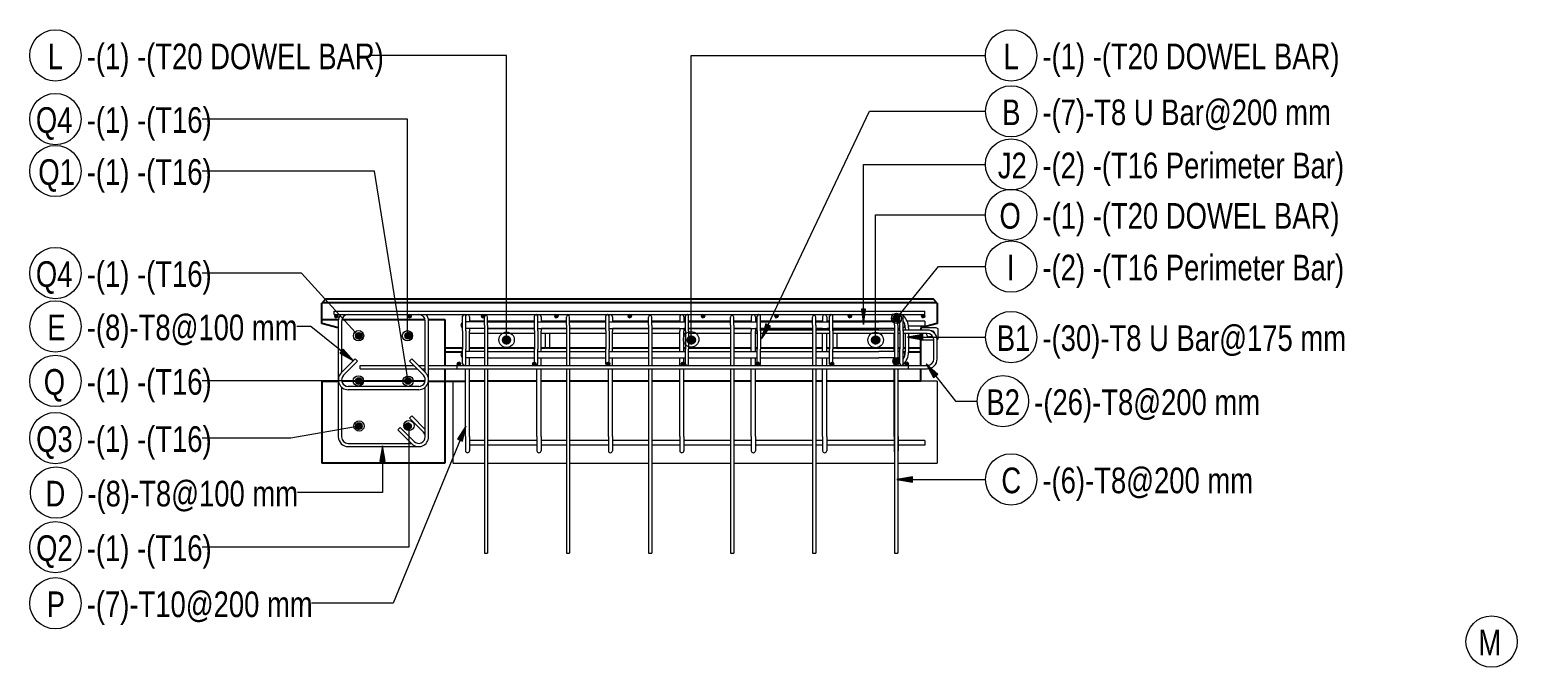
# Model space of a CAD drawing. Header units: millimetres. Extents: x 10527 to 22958, y -1469 to 13770.
# Drawn here: x 14277 to 17903, y 12216 to 13770 of the extents above; entities that cross this region are included whole.
import ezdxf

# ---------------------------------------------------------------- set-up
doc = ezdxf.new("R2010")
doc.units = ezdxf.units.MM
doc.linetypes.add('Dash', pattern=[6.36, 3.18, -3.18])
for name, color, linetype, lineweight in [('A-GENM', 13, 'Continuous', 18), ('A-WALL', 113, 'Continuous', 25), ('A-WALL-HDLN', 110, 'Dash', 25), ('S-BEAM', 12, 'Continuous', 18), ('S-RBAR', 171, 'Continuous', 18), ('S-RBAR-IDEN', 171, 'Continuous', 9)]:
    doc.layers.add(name, color=color, linetype=linetype, lineweight=lineweight)
doc.styles.add('Nirmala UI Semilight_1', font='NirmalaS.ttf', dxfattribs={"width": 0.8, "height": 62.5})

# ---------------------------------------------------------------- blocks, each defined once
blk = doc.blocks.new('RR spread anchor face based - RR-SA-4_0-180-1726831-Elevation Top 1')
at = {"layer": 'A-GENM'}
for p, q in [((15870.6, 12995.8), (15870.6, 13029.5)), ((15860.4, 12995.8), (15870.6, 12995.8)), ((15870.6, 12993.8), (15860.4, 12993.8)), ((15870.6, 12995.8), (15870.6, 12993.8))]:
    blk.add_line(p, q, dxfattribs=at)
blk = doc.blocks.new('RR spread anchor face based - RR-SA-2_5-250-1726823-Elevation Top 1')
at = {"layer": 'A-GENM'}
for p, q in [((16112.1, 13043.8), (16074.8, 13043.8)), ((16101.6, 13021.8), (16095.6, 13021.8)), ((16099.6, 13035.8), (16101.6, 13035.8)), ((16117.1, 13041.3), (16112.1, 13043.8)), ((16117.1, 13016.3), (16117.1, 13041.3)), ((16074.6, 13013.8), (16106.6, 13013.8)), ((16114.4, 13014.9), (16117.1, 13016.3))]:
    blk.add_line(p, q, dxfattribs=at)
for centre, start, end in [((16095.6, 13028.8), 171.7206, 270), ((16101.6, 13028.8), 5.3968, 90), ((16101.6, 13028.8), 270, 290.349)]:
    blk.add_arc(centre, 7, start, end, dxfattribs=at)
blk = doc.blocks.new('RR spread anchor face based - RR-SA-4_0-180-V1-Elevation Top 1')
at = {"layer": 'A-GENM'}
for p, q in [((15158.6, 13029.5), (15158.6, 12995.8)), ((15170.6, 12995.8), (15170.6, 13029.5)), ((15158.6, 12995.8), (15170.6, 12995.8)), ((15158.6, 12993.8), (15158.6, 12995.8)), ((15170.6, 12993.8), (15158.6, 12993.8)), ((15170.6, 12995.8), (15170.6, 12993.8))]:
    blk.add_line(p, q, dxfattribs=at)
blk = doc.blocks.new('M_Rebar Tag_rfa MARK - DOT 1 MM-794228-Elevation Top 1')
at = {"layer": 'S-RBAR-IDEN'}
blk.add_circle((13964.8, 13176.9), 62.5, dxfattribs=at)
blk = doc.blocks.new('M_Rebar Tag_rfa Dimension - ARROW-793927-Elevation Top 1')
at = {"layer": 'S-RBAR-IDEN'}
blk.add_circle((13965, 13046.8), 62.5, dxfattribs=at)
blk = doc.blocks.new('M_Rebar Tag_rfa MARK - ARROW-794226-Elevation Top 1')
at = {"layer": 'S-RBAR-IDEN'}
blk.add_circle((16294.8, 13441.5), 62.5, dxfattribs=at)
blk = doc.blocks.new('M_Rebar Tag_rfa MARK - DOT 1_5-794230-Elevation Top 1')
at = {"layer": 'S-RBAR-IDEN'}
blk.add_circle((16294.8, 13318.8), 62.5, dxfattribs=at)
blk = doc.blocks.new('M_Rebar Tag_rfa MARK - ARROW-794226-Elevation Top 2')
at = {"layer": 'S-RBAR-IDEN'}
blk.add_circle((15157, 12278.7), 62.5, dxfattribs=at)

msp = doc.modelspace()

# ---------------------------------------------------------------- hatches: boundary and pattern name
at = {"layer": 'S-RBAR'}
h = msp.add_hatch(color=256, dxfattribs=at)
edge = h.paths.add_edge_path()
edge.add_arc((15024.2, 13071.8), 4, 0, 360)
for points in [[(15022.9, 13068), (15027.4, 13069.5), (15027.4, 13074.2), (15022.9, 13075.6), (15020.2, 13071.8)], [(15201.8, 13068), (15206.3, 13069.5), (15206.3, 13074.2), (15201.8, 13075.6), (15199, 13071.8)], [(15380.7, 13068), (15385.1, 13069.5), (15385.1, 13074.2), (15380.7, 13075.6), (15377.9, 13071.8)], [(15559.5, 13068), (15564, 13069.5), (15564, 13074.2), (15559.5, 13075.6), (15556.8, 13071.8)], [(15738.4, 13068), (15742.9, 13069.5), (15742.9, 13074.2), (15738.4, 13075.6), (15735.6, 13071.8)], [(15917.3, 13068), (15921.7, 13069.5), (15921.7, 13074.2), (15917.3, 13075.6), (15914.5, 13071.8)], [(16096.1, 13068), (16100.6, 13069.5), (16100.6, 13074.2), (16096.1, 13075.6), (16093.4, 13071.8)], [(16275, 13068), (16279.5, 13069.5), (16279.5, 13074.2), (16275, 13075.6), (16272.3, 13071.8)], [(16388.9, 13057.8), (16395.1, 13060.8), (16396.7, 13067.6), (16392.3, 13073), (16385.4, 13073), (16381.1, 13067.6), (16382.6, 13060.8)], [(16453.9, 13068), (16458.4, 13069.5), (16458.4, 13074.2), (16453.9, 13075.6), (16451.1, 13071.8)], [(15080.1, 13015.9), (15086, 13019.5), (15086.8, 13026.4), (15081.9, 13031.4), (15075, 13030.6), (15071.3, 13024.7), (15073.6, 13018.1), (15077.3, 13016.8)], [(15201.8, 13016.2), (15206.7, 13021.1), (15205.9, 13028), (15200.1, 13031.7), (15193.5, 13029.4), (15191.2, 13022.9), (15194.9, 13017)], [(15439.1, 13003.8), (15446.2, 13006.7), (15449.1, 13013.8), (15446.2, 13020.9), (15439.1, 13023.8), (15432.1, 13020.9), (15429.1, 13013.8), (15432.1, 13006.7)], [(15889.6, 13003.8), (15896.6, 13006.7), (15899.6, 13013.8), (15896.6, 13020.9), (15889.6, 13023.8), (15882.5, 13020.9), (15879.6, 13013.8), (15882.5, 13006.7)], [(16339.1, 13003.8), (16346.2, 13006.7), (16349.1, 13013.8), (16346.2, 13020.9), (16339.1, 13023.8), (16332, 13020.9), (16329.1, 13013.8), (16332, 13006.7)], [(15324.4, 12952), (15327.1, 12955.8), (15324.4, 12959.6), (15319.9, 12958.2), (15319.9, 12953.5)], [(15507.9, 12952), (15510.7, 12955.8), (15507.9, 12959.6), (15503.5, 12958.2), (15503.5, 12953.5)], [(15688.4, 12952), (15691.1, 12955.8), (15688.4, 12959.6), (15683.9, 12958.2), (15683.9, 12953.5)], [(15870.4, 12952), (15873.1, 12955.8), (15870.4, 12959.6), (15865.9, 12958.2), (15865.9, 12953.5)], [(16052.4, 12952), (16055.1, 12955.8), (16052.4, 12959.6), (16047.9, 12958.2), (16047.9, 12953.5)], [(16234.4, 12952), (16237.1, 12955.8), (16234.4, 12959.6), (16229.9, 12958.2), (16229.9, 12953.5)], [(16388.9, 12954.1), (16395.1, 12957.1), (16396.7, 12963.8), (16392.3, 12969.3), (16385.4, 12969.3), (16381.1, 12963.8), (16382.6, 12957.1)], [(16416.4, 12952), (16419.1, 12955.8), (16416.4, 12959.6), (16411.9, 12958.2), (16411.9, 12953.5), (16415.7, 12952.2)], [(15079.2, 12905.8), (15085.5, 12908.8), (15087, 12915.6), (15082.7, 12921), (15075.8, 12921), (15071.4, 12915.6), (15073, 12908.8), (15077.3, 12906.7)], [(15202.5, 12906.6), (15206.8, 12912), (15205.3, 12918.8), (15199, 12921.8), (15192.8, 12918.8), (15191.2, 12912), (15195.6, 12906.6)], [(15078.5, 12795.8), (15085, 12798.5), (15086.9, 12805.1), (15082.9, 12810.8), (15076, 12811.2), (15071.3, 12806), (15072.5, 12799.2), (15077.3, 12796.5)], [(15195.6, 12796.6), (15202.5, 12796.6), (15206.8, 12802.1), (15205.2, 12808.8), (15199, 12811.8), (15192.7, 12808.7), (15191.2, 12802)]]:
    msp.add_hatch(color=256, dxfattribs=at).paths.add_polyline_path(points)
h = msp.add_hatch(color=256, dxfattribs=at)
edge = h.paths.add_edge_path()
edge.add_arc((15203, 13071.8), 4, 0, 360)
h = msp.add_hatch(color=256, dxfattribs=at)
edge = h.paths.add_edge_path()
edge.add_arc((15381.9, 13071.8), 4, 0, 360)
h = msp.add_hatch(color=256, dxfattribs=at)
edge = h.paths.add_edge_path()
edge.add_arc((15560.8, 13071.8), 4, 0, 360)
h = msp.add_hatch(color=256, dxfattribs=at)
edge = h.paths.add_edge_path()
edge.add_arc((15739.6, 13071.8), 4, 0, 360)
h = msp.add_hatch(color=256, dxfattribs=at)
edge = h.paths.add_edge_path()
edge.add_arc((15918.5, 13071.8), 4, 0, 360)
h = msp.add_hatch(color=256, dxfattribs=at)
edge = h.paths.add_edge_path()
edge.add_arc((16097.4, 13071.8), 4, 0, 360)
h = msp.add_hatch(color=256, dxfattribs=at)
edge = h.paths.add_edge_path()
edge.add_arc((16276.3, 13071.8), 4, 0, 360)
h = msp.add_hatch(color=256, dxfattribs=at)
edge = h.paths.add_edge_path()
edge.add_arc((16388.9, 13065.8), 8, 0, 360)
h = msp.add_hatch(color=256, dxfattribs=at)
edge = h.paths.add_edge_path()
edge.add_arc((16455.1, 13071.8), 4, 0, 360)
h = msp.add_hatch(color=256, dxfattribs=at)
edge = h.paths.add_edge_path()
edge.add_arc((15079.2, 13023.8), 8, 0, 360)
h = msp.add_hatch(color=256, dxfattribs=at)
edge = h.paths.add_edge_path()
edge.add_arc((15199.2, 13023.7), 8, 0, 360)
h = msp.add_hatch(color=256, dxfattribs=at)
edge = h.paths.add_edge_path()
edge.add_arc((15439.1, 13013.8), 10, 0, 360)
h = msp.add_hatch(color=256, dxfattribs=at)
edge = h.paths.add_edge_path()
edge.add_arc((15889.6, 13013.8), 10, 0, 360)
h = msp.add_hatch(color=256, dxfattribs=at)
edge = h.paths.add_edge_path()
edge.add_arc((16339.1, 13013.8), 10, 0, 360)
h = msp.add_hatch(color=256, dxfattribs=at)
edge = h.paths.add_edge_path()
edge.add_arc((15323.1, 12955.8), 4, 0, 360)
h = msp.add_hatch(color=256, dxfattribs=at)
edge = h.paths.add_edge_path()
edge.add_arc((15506.7, 12955.8), 4, 0, 360)
h = msp.add_hatch(color=256, dxfattribs=at)
edge = h.paths.add_edge_path()
edge.add_arc((15687.1, 12955.8), 4, 0, 360)
h = msp.add_hatch(color=256, dxfattribs=at)
edge = h.paths.add_edge_path()
edge.add_arc((15869.1, 12955.8), 4, 0, 360)
h = msp.add_hatch(color=256, dxfattribs=at)
edge = h.paths.add_edge_path()
edge.add_arc((16051.1, 12955.8), 4, 0, 360)
h = msp.add_hatch(color=256, dxfattribs=at)
edge = h.paths.add_edge_path()
edge.add_arc((16233.1, 12955.8), 4, 0, 360)
h = msp.add_hatch(color=256, dxfattribs=at)
edge = h.paths.add_edge_path()
edge.add_arc((16388.9, 12962.1), 8, 0, 360)
h = msp.add_hatch(color=256, dxfattribs=at)
edge = h.paths.add_edge_path()
edge.add_arc((16415.1, 12955.8), 4, 0, 360)
h = msp.add_hatch(color=256, dxfattribs=at)
edge = h.paths.add_edge_path()
edge.add_arc((15079.2, 12913.8), 8, 0, 360)
h = msp.add_hatch(color=256, dxfattribs=at)
edge = h.paths.add_edge_path()
edge.add_arc((15199, 12913.8), 8, 0, 360)
h = msp.add_hatch(color=256, dxfattribs=at)
edge = h.paths.add_edge_path()
edge.add_arc((15079, 12803.8), 8, 0, 360)
h = msp.add_hatch(color=256, dxfattribs=at)
edge = h.paths.add_edge_path()
edge.add_arc((15199, 12803.8), 8, 0, 360)
at = {"layer": 'S-RBAR-IDEN'}
for points in [[(16309.7, 13051.2), (16314.7, 13088.7), (16304.8, 13088.7)], [(16061.1, 13016.2), (16083.1, 13047.2), (16071.2, 13052.9)], [(16416.9, 13020.8), (16454.4, 13014.2), (16454.4, 13027.5)], [(15066, 12963), (15041, 12991.7), (15032.7, 12981.4)], [(16462.2, 12955.5), (16480.3, 12922), (16490.7, 12930.3)], [(15339.9, 12804.1), (15319.6, 12771.9), (15331.8, 12766.9)], [(15137.1, 12756.1), (15130.5, 12718.6), (15143.7, 12718.6)], [(16391.1, 12674), (16428.6, 12667.3), (16428.6, 12680.6)]]:
    msp.add_hatch(color=256, dxfattribs=at).paths.add_polyline_path(points)

# ---------------------------------------------------------------- linework, layer by layer
at = {"layer": 'A-WALL'}
for p, q in [((14999, 13113.8), (14989.1, 13103.9)), ((14989.1, 13053.8), (14989.1, 13103.9)), ((16488.7, 13104.3), (14989.5, 13104.3)), ((14999, 13113.8), (16479.2, 13113.8)), ((16489.2, 13103.8), (16479.2, 13113.8)), ((16489.2, 13103.8), (16489.2, 13053.8)), ((14989.1, 13063.8), (15029.6, 13063.8)), ((15037.6, 13063.8), (15240.6, 13063.8)), ((15248.6, 13063.8), (15289.1, 13063.8)), ((15289.1, 13063.8), (15289.1, 12951.8)), ((15029.1, 13043.8), (14989.1, 13053.8)), ((16489.2, 13053.8), (16449.2, 13043.8)), ((16449.2, 13043.8), (16449.2, 13037.8)), ((16449.2, 12951.7), (16449.2, 13029.8)), ((15332.1, 12993.9), (15289.1, 12993.9)), ((15330.9, 12983.9), (15289.1, 12983.9)), ((15385.1, 12993.9), (15349.1, 12993.9)), ((15507.3, 12993.9), (15393.1, 12993.9)), ((15533.2, 12993.9), (15523.3, 12993.9)), ((15585.1, 12993.9), (15545.2, 12993.9)), ((15681.3, 12993.9), (15593.1, 12993.9)), ((15785.1, 12993.9), (15697.4, 12993.9)), ((15861.6, 12993.9), (15793.1, 12993.9)), ((15875.2, 12993.9), (15871.6, 12993.9)), ((15985.1, 12993.9), (15883.2, 12993.9)), ((16035.8, 12993.9), (15993.1, 12993.9)), ((16050.5, 12993.9), (16045.8, 12993.9)), ((16185.1, 12993.9), (16058.5, 12993.9)), ((16209.9, 12993.9), (16193.1, 12993.9)), ((16226.9, 12993.9), (16219.9, 12993.9)), ((16384.1, 12993.9), (16245.2, 12993.9)), ((16398.4, 12993.9), (16394.1, 12993.9)), ((16411.1, 12993.9), (16406.4, 12993.9)), ((16411.1, 12983.9), (16407.6, 12983.9)), ((16449.2, 12993.9), (16419.1, 12993.9)), ((16449.2, 12983.9), (16419.1, 12983.9)), ((14989.1, 12913.8), (15029.1, 12913.8)), ((14989.1, 12913.8), (14989.1, 12713.8)), ((15240.7, 12913.8), (15037.5, 12913.8)), ((15249.1, 12913.8), (15339.1, 12913.8)), ((15289.1, 12943.8), (15289.1, 12913.8)), ((15289.1, 12913.8), (15289.1, 12713.8)), ((15385.1, 12913.8), (15349.1, 12913.8)), ((15513.3, 12913.8), (15393.1, 12913.8)), ((15585.1, 12913.8), (15523.3, 12913.8)), ((15687.4, 12913.8), (15593.1, 12913.8)), ((15785.1, 12913.8), (15697.4, 12913.8)), ((15861.6, 12913.8), (15793.1, 12913.8)), ((15985.1, 12913.8), (15871.6, 12913.8)), ((16035.8, 12913.8), (15993.1, 12913.8)), ((16185.1, 12913.8), (16045.8, 12913.8)), ((16209.9, 12913.8), (16193.1, 12913.8)), ((16384.1, 12913.8), (16219.9, 12913.8)), ((16449.2, 12913.8), (16394.1, 12913.8)), ((16449.2, 12913.8), (16449.2, 12943.7)), ((15289.1, 12713.8), (14989.1, 12713.8))]:
    msp.add_line(p, q, dxfattribs=at)
at = {"layer": 'A-WALL-HDLN'}
for p, q in [((15545.1, 12993.9), (15533.2, 12993.9)), ((16245.1, 12993.9), (16234.9, 12993.9))]:
    msp.add_line(p, q, dxfattribs=at)
at = {"layer": 'S-BEAM'}
for p, q in [((15309.1, 12713.8), (15309.1, 12913.8)), ((16489.2, 12913.8), (16449.2, 12913.8)), ((16489.2, 12913.8), (16489.2, 12713.8)), ((15309.1, 12713.8), (15385.1, 12713.8)), ((15393.1, 12713.8), (15585.1, 12713.8)), ((15593.1, 12713.8), (15785.1, 12713.8)), ((15793.1, 12713.8), (15985.1, 12713.8)), ((15993.1, 12713.8), (16185.1, 12713.8)), ((16193.1, 12713.8), (16385.1, 12713.8)), ((16393.1, 12713.8), (16489.2, 12713.8))]:
    msp.add_line(p, q, dxfattribs=at)
at = {"layer": 'S-RBAR'}
for p, q in [((15019.1, 13083.8), (16459.1, 13083.8)), ((15019.1, 13075.8), (15019.1, 13083.8)), ((15019.1, 13075.8), (16459.1, 13075.8)), ((15022.9, 13075.6), (15020.2, 13071.8)), ((15020.2, 13071.8), (15022.9, 13068)), ((15027.4, 13074.2), (15022.9, 13075.6)), ((15022.9, 13068), (15027.4, 13069.5)), ((15027.4, 13069.5), (15027.4, 13074.2)), ((15029.1, 13059.8), (15029.1, 12777.8)), ((15037.1, 13059.8), (15037.1, 12934.5)), ((15201.8, 13075.6), (15199, 13071.8)), ((15199, 13071.8), (15201.8, 13068)), ((15206.3, 13074.2), (15201.8, 13075.6)), ((15201.8, 13068), (15206.3, 13069.5)), ((15206.3, 13069.5), (15206.3, 13074.2)), ((15241.1, 12934.5), (15241.1, 13059.8)), ((15249.1, 12777.8), (15249.1, 13059.8)), ((15332.1, 13035.8), (15332.1, 13071.8)), ((15340.1, 13035.8), (15340.1, 13071.8)), ((15385.1, 13057.8), (15340.4, 13057.8)), ((15349.1, 13070.2), (15349.1, 13057.9)), ((15385.1, 13059.8), (15349.1, 13059.8)), ((15380.7, 13075.6), (15377.9, 13071.8)), ((15377.9, 13071.8), (15380.7, 13068)), ((15385.1, 13074.2), (15380.7, 13075.6)), ((15380.7, 13068), (15385.1, 13069.5)), ((15385.1, 13069.5), (15385.1, 13074.2)), ((15385.1, 13049.8), (15385.1, 13069.8)), ((15393.1, 13049.8), (15393.1, 13069.8)), ((15507.3, 13059.8), (15393.1, 13059.8)), ((15393.1, 13057.8), (15507.3, 13057.8)), ((15507.3, 13035.8), (15507.3, 13071.8)), ((15515.3, 13035.8), (15515.3, 13071.8)), ((15515.3, 13057.8), (15585.1, 13057.8)), ((15523.3, 13070.2), (15523.3, 13057.9)), ((15585.1, 13059.8), (15523.3, 13059.8)), ((15559.5, 13075.6), (15556.8, 13071.8)), ((15556.8, 13071.8), (15559.5, 13068)), ((15564, 13074.2), (15559.5, 13075.6)), ((15559.5, 13068), (15564, 13069.5)), ((15564, 13069.5), (15564, 13074.2)), ((15585.1, 13049.8), (15585.1, 13069.8)), ((15593.1, 13049.8), (15593.1, 13069.8)), ((15681.3, 13059.8), (15593.1, 13059.8)), ((15593.1, 13057.8), (15681.3, 13057.8)), ((15681.3, 13035.8), (15681.3, 13071.8)), ((15689.3, 13035.8), (15689.3, 13071.8)), ((15689.3, 13057.8), (15785.1, 13057.8)), ((15697.4, 13070.2), (15697.4, 13057.9)), ((15785.1, 13059.8), (15697.4, 13059.8)), ((15738.4, 13075.6), (15735.6, 13071.8)), ((15735.6, 13071.8), (15738.4, 13068)), ((15742.9, 13074.2), (15738.4, 13075.6)), ((15738.4, 13068), (15742.9, 13069.5)), ((15742.9, 13069.5), (15742.9, 13074.2)), ((15785.1, 13049.8), (15785.1, 13069.8)), ((15793.1, 13049.8), (15793.1, 13069.8)), ((15861.6, 13059.8), (15793.1, 13059.8)), ((15793.1, 13057.8), (15875.2, 13057.8)), ((15861.6, 13070.2), (15861.6, 13057.9)), ((15871.6, 13070.2), (15871.6, 13057.9)), ((15875.2, 13059.8), (15871.6, 13059.8)), ((15875.2, 13035.8), (15875.2, 13071.8)), ((15883.2, 13035.8), (15883.2, 13071.8)), ((15985.1, 13059.8), (15883.2, 13059.8)), ((15883.2, 13057.8), (15985.1, 13057.8)), ((15917.3, 13075.6), (15914.5, 13071.8)), ((15914.5, 13071.8), (15917.3, 13068)), ((15921.7, 13074.2), (15917.3, 13075.6)), ((15917.3, 13068), (15921.7, 13069.5)), ((15921.7, 13069.5), (15921.7, 13074.2)), ((15985.1, 13049.8), (15985.1, 13069.8)), ((15993.1, 13049.8), (15993.1, 13069.8)), ((16035.8, 13059.8), (15993.1, 13059.8)), ((15993.1, 13057.8), (16050.5, 13057.8)), ((16035.8, 13070.2), (16035.8, 13057.9)), ((16045.8, 13070.2), (16045.8, 13057.9)), ((16050.5, 13059.8), (16045.8, 13059.8)), ((16050.5, 13035.8), (16050.5, 13071.8)), ((16058.5, 13035.8), (16058.5, 13071.8)), ((16185.1, 13059.8), (16058.5, 13059.8)), ((16058.5, 13057.8), (16185.1, 13057.8)), ((16096.1, 13075.6), (16093.4, 13071.8)), ((16093.4, 13071.8), (16096.1, 13068)), ((16100.6, 13074.2), (16096.1, 13075.6)), ((16096.1, 13068), (16100.6, 13069.5)), ((16100.6, 13069.5), (16100.6, 13074.2)), ((16185.1, 13049.8), (16185.1, 13069.8)), ((16193.1, 13049.8), (16193.1, 13069.8)), ((16209.9, 13059.8), (16193.1, 13059.8)), ((16193.1, 13057.8), (16226.9, 13057.8)), ((16209.9, 13070.2), (16209.9, 13057.9)), ((16219.9, 13070.2), (16219.9, 13057.9)), ((16226.9, 13059.8), (16219.9, 13059.8)), ((16226.9, 13035.8), (16226.9, 13071.8)), ((16234.9, 13035.8), (16234.9, 13071.8)), ((16384.1, 13059.8), (16234.9, 13059.8)), ((16234.9, 13057.8), (16346.9, 13057.8)), ((16275, 13075.6), (16272.3, 13071.8)), ((16272.3, 13071.8), (16275, 13068)), ((16279.5, 13074.2), (16275, 13075.6)), ((16275, 13068), (16279.5, 13069.5)), ((16279.5, 13069.5), (16279.5, 13074.2)), ((16385.2, 13057.8), (16346.9, 13057.8)), ((16385.4, 13073), (16381.1, 13067.6)), ((16381.1, 13067.6), (16382.6, 13060.8)), ((16382.6, 13060.8), (16388.9, 13057.8)), ((16384.1, 13070.2), (16384.1, 13057.9)), ((16385.1, 13049.8), (16385.1, 13069.8)), ((16392.3, 13073), (16385.4, 13073)), ((16388.9, 13057.8), (16395.1, 13060.8)), ((16396.7, 13067.6), (16392.3, 13073)), ((16393.1, 13049.8), (16393.1, 13069.8)), ((16398.1, 13057.8), (16393.1, 13057.8)), ((16394.1, 13070.2), (16394.1, 13057.9)), ((16398.4, 13059.8), (16394.1, 13059.8)), ((16395.1, 13060.8), (16396.7, 13067.6)), ((16398.4, 13035.8), (16398.4, 13071.8)), ((16406.4, 13035.8), (16406.4, 13071.8)), ((16406.8, 13059.8), (16406.4, 13059.8)), ((16459.1, 13059.8), (16415.7, 13059.8)), ((16453.9, 13075.6), (16451.1, 13071.8)), ((16451.1, 13071.8), (16453.9, 13068)), ((16458.4, 13074.2), (16453.9, 13075.6)), ((16453.9, 13068), (16458.4, 13069.5)), ((16458.4, 13069.5), (16458.4, 13074.2)), ((16459.1, 13075.8), (16459.1, 13083.8)), ((16459.1, 13059.8), (16459.1, 13047.8)), ((15075, 13030.6), (15071.3, 13024.7)), ((15071.3, 13024.7), (15073.6, 13018.1)), ((15081.9, 13031.4), (15075, 13030.6)), ((15080.1, 13015.9), (15086, 13019.5)), ((15086.8, 13026.4), (15081.9, 13031.4)), ((15086, 13019.5), (15086.8, 13026.4)), ((15193.5, 13029.4), (15191.2, 13022.9)), ((15191.2, 13022.9), (15194.9, 13017)), ((15200.1, 13031.7), (15193.5, 13029.4)), ((15205.9, 13028), (15200.1, 13031.7)), ((15201.8, 13016.2), (15206.7, 13021.1)), ((15206.7, 13021.1), (15205.9, 13028)), ((15332.1, 13035.8), (15332.1, 12991.8)), ((15340.1, 13035.8), (15340.1, 12991.8)), ((15385.1, 13041.8), (15340.4, 13041.8)), ((15349.1, 13041.8), (15349.1, 13035.2)), ((15385.1, 13041.5), (15349.1, 13041.5)), ((15349.1, 12985.9), (15349.1, 13035.2)), ((15385.1, 13029.5), (15349.1, 13029.5)), ((15385.1, 13049.8), (15385.1, 12951.8)), ((15393.1, 13049.8), (15393.1, 12951.8)), ((15393.1, 13041.8), (15507.3, 13041.8)), ((15507.3, 13041.5), (15393.1, 13041.5)), ((15507.3, 13029.5), (15393.1, 13029.5)), ((15432.1, 13020.9), (15429.1, 13013.8)), ((15439.1, 13023.8), (15432.1, 13020.9)), ((15446.2, 13020.9), (15439.1, 13023.8)), ((15449.1, 13013.8), (15446.2, 13020.9)), ((15507.3, 13035.8), (15507.3, 12991.8)), ((15515.3, 13041.8), (15585.1, 13041.8)), ((15515.3, 13035.8), (15515.3, 12991.8)), ((15523.3, 13041.8), (15523.3, 13035.2)), ((15585.1, 13041.5), (15523.3, 13041.5)), ((15523.3, 12985.9), (15523.3, 13035.2)), ((15585.1, 13029.5), (15523.3, 13029.5)), ((15585.1, 13049.8), (15585.1, 12951.8)), ((15593.1, 13049.8), (15593.1, 12951.8)), ((15593.1, 13041.8), (15681.3, 13041.8)), ((15681.3, 13041.5), (15593.1, 13041.5)), ((15681.3, 13029.5), (15593.1, 13029.5)), ((15681.3, 13035.8), (15681.3, 12991.8)), ((15689.3, 13041.8), (15785.1, 13041.8)), ((15689.3, 13035.8), (15689.3, 12991.8)), ((15697.4, 13041.8), (15697.4, 13035.2)), ((15785.1, 13041.5), (15697.4, 13041.5)), ((15697.4, 12985.9), (15697.4, 13035.2)), ((15785.1, 13029.5), (15697.4, 13029.5)), ((15785.1, 13049.8), (15785.1, 12951.8)), ((15793.1, 13049.8), (15793.1, 12951.8)), ((15793.1, 13041.8), (15875.2, 13041.8)), ((15861.6, 13041.5), (15793.1, 13041.5)), ((15861.6, 13029.5), (15793.1, 13029.5)), ((15861.6, 13041.8), (15861.6, 13035.2)), ((15861.6, 12985.9), (15861.6, 13035.2)), ((15871.6, 13041.8), (15871.6, 13035.2)), ((15875.2, 13041.5), (15871.6, 13041.5)), ((15871.6, 12985.9), (15871.6, 13035.2)), ((15875.2, 13029.5), (15871.6, 13029.5)), ((15875.2, 13035.8), (15875.2, 12991.8)), ((15882.5, 13020.9), (15879.6, 13013.8)), ((15889.6, 13023.8), (15882.5, 13020.9)), ((15883.2, 13041.8), (15985.1, 13041.8)), ((15985.1, 13041.5), (15883.2, 13041.5)), ((15883.2, 13035.8), (15883.2, 12991.8)), ((15985.1, 13029.5), (15883.2, 13029.5)), ((15896.6, 13020.9), (15889.6, 13023.8)), ((15899.6, 13013.8), (15896.6, 13020.9)), ((15985.1, 13049.8), (15985.1, 12951.8)), ((15993.1, 13049.8), (15993.1, 12951.8)), ((15993.1, 13041.8), (16050.5, 13041.8)), ((16035.8, 13041.5), (15993.1, 13041.5)), ((16035.8, 13029.5), (15993.1, 13029.5)), ((16035.8, 13041.8), (16035.8, 13035.2)), ((16035.8, 12985.9), (16035.8, 13035.2)), ((16045.8, 13041.8), (16045.8, 13035.2)), ((16050.5, 13041.5), (16045.8, 13041.5)), ((16045.8, 12985.9), (16045.8, 13035.2)), ((16050.5, 13029.5), (16045.8, 13029.5)), ((16050.5, 13037.8), (16049.1, 13037.8)), ((16049.1, 13037.8), (16049.1, 13029.8)), ((16050.5, 13029.8), (16049.1, 13029.8)), ((16050.5, 13035.8), (16050.5, 12991.8)), ((16058.5, 13041.8), (16185.1, 13041.8)), ((16185.1, 13041.5), (16058.5, 13041.5)), ((16185.1, 13037.8), (16058.5, 13037.8)), ((16058.5, 13035.8), (16058.5, 12991.8)), ((16185.1, 13029.8), (16058.5, 13029.8)), ((16185.1, 13029.5), (16058.5, 13029.5)), ((16185.1, 13049.8), (16185.1, 12951.8)), ((16193.1, 13049.8), (16193.1, 12951.8)), ((16193.1, 13041.8), (16226.9, 13041.8)), ((16209.9, 13041.5), (16193.1, 13041.5)), ((16226.9, 13037.8), (16193.1, 13037.8)), ((16226.9, 13029.8), (16193.1, 13029.8)), ((16209.9, 13029.5), (16193.1, 13029.5)), ((16209.9, 13041.8), (16209.9, 13037.8)), ((16209.9, 12985.9), (16209.9, 13029.8)), ((16219.9, 13041.8), (16219.9, 13037.8)), ((16226.9, 13041.5), (16219.9, 13041.5)), ((16219.9, 12985.9), (16219.9, 13029.8)), ((16226.9, 13029.5), (16219.9, 13029.5)), ((16226.9, 13035.8), (16226.9, 12991.8)), ((16234.9, 13041.8), (16346.9, 13041.8)), ((16384.1, 13041.5), (16234.9, 13041.5)), ((16385.1, 13037.8), (16234.9, 13037.8)), ((16234.9, 13035.8), (16234.9, 12991.8)), ((16385.1, 13029.8), (16234.9, 13029.8)), ((16384.1, 13029.5), (16234.9, 13029.5)), ((16332, 13020.9), (16329.1, 13013.8)), ((16339.1, 13023.8), (16332, 13020.9)), ((16346.2, 13020.9), (16339.1, 13023.8)), ((16349.1, 13013.8), (16346.2, 13020.9)), ((16385.2, 13041.8), (16346.9, 13041.8)), ((16384.1, 13041.8), (16384.1, 13037.8)), ((16384.1, 12985.9), (16384.1, 13029.8)), ((16385.1, 13049.8), (16385.1, 12951.8)), ((16393.1, 13049.8), (16393.1, 12951.8)), ((16398.1, 13041.8), (16393.1, 13041.8)), ((16398.4, 13037.8), (16393.1, 13037.8)), ((16398.4, 13029.8), (16393.1, 13029.8)), ((16394.1, 13041.8), (16394.1, 13037.8)), ((16394.1, 12985.9), (16394.1, 13029.8)), ((16398.4, 13035.8), (16398.4, 12991.8)), ((16465.1, 13037.8), (16406.4, 13037.8)), ((16406.4, 13035.8), (16406.4, 12991.8)), ((16465.1, 13029.8), (16406.4, 13029.8)), ((16410.6, 13047.8), (16410.1, 13047.8)), ((16411.1, 13043.8), (16411.1, 13037.8)), ((16411.1, 13029.8), (16411.1, 12983.8)), ((16459.1, 13047.8), (16418.6, 13047.8)), ((16419.1, 13043.8), (16419.1, 13037.8)), ((16419.1, 13029.8), (16419.1, 12983.8)), ((15073.6, 13018.1), (15077.3, 13016.8)), ((15077.3, 13016.8), (15080.1, 13015.9)), ((15194.9, 13017), (15201.8, 13016.2)), ((15332.1, 12955.8), (15332.1, 12991.8)), ((15340.1, 12955.8), (15340.1, 12991.8)), ((15385.1, 12985.9), (15340.4, 12985.9)), ((15393.1, 12985.9), (15507.3, 12985.9)), ((15429.1, 13013.8), (15432.1, 13006.7)), ((15432.1, 13006.7), (15439.1, 13003.8)), ((15439.1, 13003.8), (15446.2, 13006.7)), ((15446.2, 13006.7), (15449.1, 13013.8)), ((15507.3, 12955.8), (15507.3, 12991.8)), ((15515.3, 12955.8), (15515.3, 12991.8)), ((15515.3, 12985.9), (15585.1, 12985.9)), ((15593.1, 12985.9), (15681.3, 12985.9)), ((15681.3, 12955.8), (15681.3, 12991.8)), ((15689.3, 12955.8), (15689.3, 12991.8)), ((15689.3, 12985.9), (15785.1, 12985.9)), ((15793.1, 12985.9), (15875.2, 12985.9)), ((15875.2, 12955.8), (15875.2, 12991.8)), ((15879.6, 13013.8), (15882.5, 13006.7)), ((15882.5, 13006.7), (15889.6, 13003.8)), ((15883.2, 12955.8), (15883.2, 12991.8)), ((15883.2, 12985.9), (15985.1, 12985.9)), ((15889.6, 13003.8), (15896.6, 13006.7)), ((15896.6, 13006.7), (15899.6, 13013.8)), ((15993.1, 12985.9), (16050.5, 12985.9)), ((16050.5, 12955.8), (16050.5, 12991.8)), ((16058.5, 12955.8), (16058.5, 12991.8)), ((16058.5, 12985.9), (16185.1, 12985.9)), ((16193.1, 12985.9), (16226.9, 12985.9)), ((16226.9, 12955.8), (16226.9, 12991.8)), ((16234.9, 12955.8), (16234.9, 12991.8)), ((16234.9, 12985.9), (16346.9, 12985.9)), ((16329.1, 13013.8), (16332, 13006.7)), ((16332, 13006.7), (16339.1, 13003.8)), ((16339.1, 13003.8), (16346.2, 13006.7)), ((16346.2, 13006.7), (16349.1, 13013.8)), ((16385.2, 12985.9), (16346.9, 12985.9)), ((16398.1, 12985.9), (16393.1, 12985.9)), ((16398.4, 12955.8), (16398.4, 12991.8)), ((16406.4, 12955.8), (16406.4, 12991.8)), ((16481.1, 12967.7), (16481.1, 13013.8)), ((16489.1, 12967.7), (16489.1, 13013.8)), ((15036.1, 12933.6), (15070.1, 12967.5)), ((15041.8, 12927.9), (15075.7, 12961.9)), ((15075.7, 12961.9), (15070.1, 12967.5)), ((15082.7, 12951.8), (15212.5, 12951.8)), ((15082.7, 12943.8), (15082.7, 12951.8)), ((15202.5, 12961.9), (15208.1, 12967.5)), ((15202.5, 12961.9), (15236.4, 12927.9)), ((15208.1, 12967.5), (15242.1, 12933.6)), ((15223.8, 12951.8), (15241.1, 12951.8)), ((15249.1, 12951.8), (15318.9, 12951.8)), ((15318.9, 12951.8), (16419.1, 12951.8)), ((15318.9, 12943.8), (15318.9, 12951.8)), ((15324.4, 12959.6), (15319.9, 12958.2)), ((15319.9, 12958.2), (15319.9, 12953.5)), ((15319.9, 12953.5), (15324.4, 12952)), ((15327.1, 12955.8), (15324.4, 12959.6)), ((15324.4, 12952), (15327.1, 12955.8)), ((15339.1, 12951.8), (15339.1, 12953.3)), ((15385.1, 12969.9), (15340.4, 12969.9)), ((15349.1, 12951.8), (15349.1, 12969.9)), ((15393.1, 12969.9), (15507.3, 12969.9)), ((15507.9, 12959.6), (15503.5, 12958.2)), ((15503.5, 12958.2), (15503.5, 12953.5)), ((15503.5, 12953.5), (15507.9, 12952)), ((15510.7, 12955.8), (15507.9, 12959.6)), ((15507.9, 12952), (15510.7, 12955.8)), ((15513.3, 12951.8), (15513.3, 12952.3)), ((15515.3, 12969.9), (15585.1, 12969.9)), ((15523.3, 12951.8), (15523.3, 12969.9)), ((15593.1, 12969.9), (15681.3, 12969.9)), ((15688.4, 12959.6), (15683.9, 12958.2)), ((15683.9, 12958.2), (15683.9, 12953.5)), ((15683.9, 12953.5), (15688.4, 12952)), ((15687.4, 12951.8), (15687.4, 12952.5)), ((15691.1, 12955.8), (15688.4, 12959.6)), ((15688.4, 12952), (15691.1, 12955.8)), ((15689.3, 12969.9), (15785.1, 12969.9)), ((15697.4, 12951.8), (15697.4, 12969.9)), ((15793.1, 12969.9), (15875.2, 12969.9)), ((15861.6, 12951.8), (15861.6, 12969.9)), ((15870.4, 12959.6), (15865.9, 12958.2)), ((15865.9, 12958.2), (15865.9, 12953.5)), ((15865.9, 12953.5), (15870.4, 12952)), ((15873.1, 12955.8), (15870.4, 12959.6)), ((15870.4, 12952), (15873.1, 12955.8)), ((15871.6, 12951.8), (15871.6, 12969.9)), ((15883.2, 12969.9), (15985.1, 12969.9)), ((15993.1, 12969.9), (16050.5, 12969.9)), ((16035.8, 12951.8), (16035.8, 12969.9)), ((16045.8, 12951.8), (16045.8, 12969.9)), ((16052.4, 12959.6), (16047.9, 12958.2)), ((16047.9, 12958.2), (16047.9, 12953.5)), ((16047.9, 12953.5), (16052.4, 12952)), ((16055.1, 12955.8), (16052.4, 12959.6)), ((16052.4, 12952), (16055.1, 12955.8)), ((16058.5, 12969.9), (16185.1, 12969.9)), ((16193.1, 12969.9), (16226.9, 12969.9)), ((16209.9, 12951.8), (16209.9, 12969.9)), ((16219.9, 12951.8), (16219.9, 12969.9)), ((16234.4, 12959.6), (16229.9, 12958.2)), ((16229.9, 12958.2), (16229.9, 12953.5)), ((16229.9, 12953.5), (16234.4, 12952)), ((16237.1, 12955.8), (16234.4, 12959.6)), ((16234.4, 12952), (16237.1, 12955.8)), ((16234.9, 12969.9), (16346.9, 12969.9)), ((16385.2, 12969.9), (16346.9, 12969.9)), ((16385.4, 12969.3), (16381.1, 12963.8)), ((16381.1, 12963.8), (16382.6, 12957.1)), ((16382.6, 12957.1), (16388.9, 12954.1)), ((16384.1, 12952.5), (16384.1, 12969.9)), ((16392.3, 12969.3), (16385.4, 12969.3)), ((16388.9, 12954.1), (16395.1, 12957.1)), ((16396.7, 12963.8), (16392.3, 12969.3)), ((16398.1, 12969.9), (16393.1, 12969.9)), ((16394.1, 12955.7), (16394.1, 12969.9)), ((16395.1, 12957.1), (16396.7, 12963.8)), ((16416.4, 12959.6), (16411.9, 12958.2)), ((16411.9, 12958.2), (16411.9, 12953.5)), ((16411.9, 12953.5), (16415.7, 12952.2)), ((16415.7, 12952.2), (16416.4, 12952)), ((16419.1, 12955.8), (16416.4, 12959.6)), ((16416.4, 12952), (16419.1, 12955.8)), ((16419.1, 12943.8), (16419.1, 12951.8)), ((16419.1, 12951.7), (16465.1, 12951.7)), ((15075.8, 12921), (15071.4, 12915.6)), ((15071.4, 12915.6), (15073, 12908.8)), ((15082.7, 12921), (15075.8, 12921)), ((15082.7, 12943.8), (15220.5, 12943.8)), ((15087, 12915.6), (15082.7, 12921)), ((15085.5, 12908.8), (15087, 12915.6)), ((15192.8, 12918.8), (15191.2, 12912)), ((15191.2, 12912), (15195.6, 12906.6)), ((15199, 12921.8), (15192.8, 12918.8)), ((15205.3, 12918.8), (15199, 12921.8)), ((15202.5, 12906.6), (15206.8, 12912)), ((15206.8, 12912), (15205.3, 12918.8)), ((15231.8, 12943.8), (15241.1, 12943.8)), ((15249.1, 12943.8), (15318.9, 12943.8)), ((15318.9, 12943.8), (16419.1, 12943.8)), ((15339.1, 12778.8), (15339.1, 12943.8)), ((15349.1, 12778.8), (15349.1, 12943.8)), ((15385.1, 12943.8), (15385.1, 12493.8)), ((15393.1, 12943.8), (15393.1, 12493.8)), ((15513.3, 12778.8), (15513.3, 12943.8)), ((15523.3, 12778.8), (15523.3, 12943.8)), ((15585.1, 12943.8), (15585.1, 12493.8)), ((15593.1, 12943.8), (15593.1, 12493.8)), ((15687.4, 12778.8), (15687.4, 12943.8)), ((15697.4, 12778.8), (15697.4, 12943.8)), ((15785.1, 12943.8), (15785.1, 12493.8)), ((15793.1, 12943.8), (15793.1, 12493.8)), ((15861.6, 12778.8), (15861.6, 12943.8)), ((15871.6, 12778.8), (15871.6, 12943.8)), ((15985.1, 12943.8), (15985.1, 12493.8)), ((15993.1, 12943.8), (15993.1, 12493.8)), ((16035.8, 12778.8), (16035.8, 12943.8)), ((16045.8, 12778.8), (16045.8, 12943.8)), ((16049.1, 12943.7), (16185.1, 12943.7)), ((16185.1, 12943.8), (16185.1, 12493.8)), ((16193.1, 12943.8), (16193.1, 12493.8)), ((16193.1, 12943.7), (16385.1, 12943.7)), ((16209.9, 12778.8), (16209.9, 12943.7)), ((16219.9, 12778.8), (16219.9, 12943.7)), ((16384.1, 12778.8), (16384.1, 12943.7)), ((16385.1, 12943.8), (16385.1, 12493.8)), ((16393.1, 12943.8), (16393.1, 12493.8)), ((16393.1, 12943.7), (16465.1, 12943.7)), ((16394.1, 12778.8), (16394.1, 12943.7)), ((15037.1, 12898.9), (15037.1, 12777.8)), ((15225.1, 12900.6), (15053.1, 12900.6)), ((15225.1, 12892.6), (15053.1, 12892.6)), ((15073, 12908.8), (15077.3, 12906.7)), ((15077.3, 12906.7), (15079.2, 12905.8)), ((15079.2, 12905.8), (15085.5, 12908.8)), ((15195.6, 12906.6), (15202.5, 12906.6)), ((15241.1, 12777.8), (15241.1, 12898.9)), ((15076, 12811.2), (15071.3, 12806)), ((15071.3, 12806), (15072.5, 12799.2)), ((15082.9, 12810.8), (15076, 12811.2)), ((15086.9, 12805.1), (15082.9, 12810.8)), ((15085, 12798.5), (15086.9, 12805.1)), ((15192.7, 12808.7), (15191.2, 12802)), ((15191.2, 12802), (15195.6, 12796.6)), ((15199, 12811.8), (15192.7, 12808.7)), ((15205.2, 12808.8), (15199, 12811.8)), ((15208.1, 12828.7), (15202.5, 12823.1)), ((15236.4, 12789.1), (15202.5, 12823.1)), ((15202.5, 12796.6), (15206.8, 12802.1)), ((15206.8, 12802.1), (15205.2, 12808.8)), ((15241.1, 12795.7), (15208.1, 12828.7)), ((15072.5, 12799.2), (15077.3, 12796.5)), ((15077.3, 12796.5), (15078.5, 12795.8)), ((15078.5, 12795.8), (15085, 12798.5)), ((15174.2, 12794.8), (15179.9, 12800.4)), ((15174.2, 12794.8), (15208.1, 12760.8)), ((15179.9, 12800.4), (15213.8, 12766.5)), ((15195.6, 12796.6), (15202.5, 12796.6)), ((15339.1, 12778.8), (15339.1, 12743.8)), ((15349.1, 12778.8), (15349.1, 12743.8)), ((15385.1, 12769.2), (15349.1, 12769.2)), ((15513.3, 12769.2), (15393.1, 12769.2)), ((15513.3, 12778.8), (15513.3, 12743.8)), ((15523.3, 12778.8), (15523.3, 12743.8)), ((15585.1, 12769.2), (15523.3, 12769.2)), ((15687.4, 12769.2), (15593.1, 12769.2)), ((15687.4, 12778.8), (15687.4, 12743.8)), ((15697.4, 12778.8), (15697.4, 12743.8)), ((15785.1, 12769.2), (15697.4, 12769.2)), ((15861.6, 12769.2), (15793.1, 12769.2)), ((15861.6, 12778.8), (15861.6, 12743.8)), ((15871.6, 12778.8), (15871.6, 12743.8)), ((15985.1, 12769.2), (15871.6, 12769.2)), ((16035.8, 12769.2), (15993.1, 12769.2)), ((16035.8, 12778.8), (16035.8, 12743.8)), ((16045.8, 12778.8), (16045.8, 12743.8)), ((16185.1, 12769.2), (16045.8, 12769.2)), ((16209.9, 12769.2), (16193.1, 12769.2)), ((16209.9, 12778.8), (16209.9, 12743.8)), ((16219.9, 12778.8), (16219.9, 12743.8)), ((16384.1, 12769.2), (16219.9, 12769.2)), ((16384.1, 12778.8), (16384.1, 12743.8)), ((16394.1, 12778.8), (16394.1, 12743.8)), ((16459.1, 12769.2), (16394.1, 12769.2)), ((16459.1, 12769.2), (16459.1, 12757.2)), ((15053.1, 12761.8), (15207.2, 12761.8)), ((15053.1, 12753.8), (15225.1, 12753.8)), ((15385.1, 12757.2), (15349.1, 12757.2)), ((15513.3, 12757.2), (15393.1, 12757.2)), ((15585.1, 12757.2), (15523.3, 12757.2)), ((15687.4, 12757.2), (15593.1, 12757.2)), ((15785.1, 12757.2), (15697.4, 12757.2)), ((15861.6, 12757.2), (15793.1, 12757.2)), ((15985.1, 12757.2), (15871.6, 12757.2)), ((16035.8, 12757.2), (15993.1, 12757.2)), ((16185.1, 12757.2), (16045.8, 12757.2)), ((16209.9, 12757.2), (16193.1, 12757.2)), ((16384.1, 12757.2), (16219.9, 12757.2)), ((16459.1, 12757.2), (16394.1, 12757.2)), ((15385.1, 12493.8), (15393.1, 12493.8)), ((15585.1, 12493.8), (15593.1, 12493.8)), ((15785.1, 12493.8), (15793.1, 12493.8)), ((15985.1, 12493.8), (15993.1, 12493.8)), ((16185.1, 12493.8), (16193.1, 12493.8)), ((16385.1, 12493.8), (16393.1, 12493.8))]:
    msp.add_line(p, q, dxfattribs=at)
for centre, radius in [((15024.2, 13071.8), 4), ((15203, 13071.8), 4), ((15381.9, 13071.8), 4), ((15560.8, 13071.8), 4), ((15739.6, 13071.8), 4), ((15918.5, 13071.8), 4), ((16097.4, 13071.8), 4), ((16276.3, 13071.8), 4), ((16388.9, 13065.8), 8), ((16455.1, 13071.8), 4), ((15079.2, 13023.8), 8), ((15199.2, 13023.7), 8), ((15439.1, 13013.8), 10), ((15889.6, 13013.8), 10), ((16339.1, 13013.8), 10), ((15323.1, 12955.8), 4), ((15506.7, 12955.8), 4), ((15687.1, 12955.8), 4), ((15869.1, 12955.8), 4), ((16051.1, 12955.8), 4), ((16233.1, 12955.8), 4), ((16388.9, 12962.1), 8), ((16415.1, 12955.8), 4), ((15079.2, 12913.8), 8), ((15199, 12913.8), 8), ((15079, 12803.8), 8), ((15199, 12803.8), 8)]:
    msp.add_circle(centre, radius, dxfattribs=at)
for centre, radius, start, end in [((15053.1, 13059.8), 24, 137.9289, 180), ((15053.1, 13059.8), 16, 90, 180), ((15225.1, 13059.8), 16, 0, 90), ((15225.1, 13059.8), 24, 0, 42.0711), ((15336.1, 13049.8), 8, 120, 240), ((15336.1, 13071.8), 4, 0, 180), ((15344.1, 13070.2), 5, 0, 147.1973), ((15389.1, 13069.8), 4, 0, 180), ((15511.3, 13071.8), 4, 0, 180), ((15518.3, 13070.2), 5, 0, 134.0843), ((15589.1, 13069.8), 4, 0, 180), ((15685.3, 13071.8), 4, 0, 180), ((15692.4, 13070.2), 5, 0, 135), ((15789.1, 13069.8), 4, 0, 180), ((15866.6, 13070.2), 5, 0, 180), ((15879.2, 13071.8), 4, 0, 180), ((15989.1, 13069.8), 4, 0, 180), ((16040.8, 13070.2), 5, 0, 180), ((16054.5, 13071.8), 4, 0, 180), ((16189.1, 13069.8), 4, 0, 180), ((16214.9, 13070.2), 5, 0, 180), ((16230.9, 13071.8), 4, 0, 180), ((16379.1, 13043.8), 32, 70.2843, 90), ((16389.1, 13070.2), 5, 113.7219, 180), ((16389.1, 13069.8), 4, 0, 180), ((16379.1, 13043.8), 32, 52.6526, 67.5141), ((16389.1, 13070.2), 5, 0, 22.5478), ((16402.4, 13071.8), 4, 0, 180), ((16379.1, 13043.8), 40, 0, 47.2912), ((16379.1, 13043.8), 32, 0, 31.3761), ((16402.4, 13049.8), 8, 30, 60), ((16402.4, 13049.8), 8, 300, 359.1865), ((16465.1, 13013.8), 24, 0, 90), ((16465.1, 13013.8), 16, 0, 90), ((15336.1, 12977.9), 8, 120, 240), ((16379.1, 12983.8), 40, 312.7088, 0), ((16402.4, 12977.9), 8, 0.5623, 60), ((16379.1, 12983.8), 32, 328.6239, 0), ((15336.1, 12955.8), 4, 180, 0), ((15511.3, 12955.8), 4, 180, 0), ((15685.3, 12955.8), 4, 180, 0), ((15879.2, 12955.8), 4, 180, 0), ((16054.5, 12955.8), 4, 180, 0), ((16230.9, 12955.8), 4, 180, 0), ((16379.1, 12983.8), 32, 270, 280.8377), ((16379.1, 12983.8), 32, 296.0817, 307.3474), ((16402.4, 12955.8), 4, 180, 0), ((16402.4, 12977.9), 8, 300, 344.4377), ((16465.1, 12967.7), 16, 270, 0), ((16465.1, 12967.7), 24, 270, 360), ((15053.1, 12916.6), 24, 135, 270), ((15053.1, 12916.6), 16, 135, 270), ((15225.1, 12916.6), 24, 270, 45), ((15225.1, 12916.6), 16, 270, 45), ((15053.1, 12777.8), 24, 180, 270), ((15053.1, 12777.8), 16, 180, 270), ((15225.1, 12777.8), 24, 225, 0), ((15225.1, 12777.8), 16, 225, 0), ((15225.1, 12777.8), 16, 0, 45), ((15344.1, 12743.8), 5, 180, 0), ((15344.1, 12743.8), 5, 345, 0), ((15518.3, 12743.8), 5, 180, 0), ((15518.3, 12743.8), 5, 345, 0), ((15692.4, 12743.8), 5, 180, 0), ((15692.4, 12743.8), 5, 345, 0), ((15866.6, 12743.8), 5, 180, 0), ((15866.6, 12743.8), 5, 345, 0), ((16040.8, 12743.8), 5, 180, 0), ((16040.8, 12743.8), 5, 345, 0), ((16214.9, 12743.8), 5, 180, 0), ((16214.9, 12743.8), 5, 345, 0), ((16389.1, 12743.8), 5, 180, 216.3409), ((16389.1, 12743.8), 5, 323.8769, 0), ((16389.1, 12743.8), 5, 345, 0)]:
    msp.add_arc(centre, radius, start, end, dxfattribs=at)
at = {"layer": 'S-RBAR-IDEN'}
for p, q in [((15439.4, 13707.4), (15106.3, 13707.4)), ((15439.4, 13014.2), (15439.4, 13707.4)), ((15889.4, 13707.4), (16606.8, 13707.4)), ((15889.4, 13015.3), (15889.4, 13707.4)), ((16061.1, 13016.2), (16324.5, 13571.1)), ((16324.5, 13571.1), (16606.8, 13571.1)), ((15197.6, 13552.3), (14697.5, 13552.3)), ((15197.6, 13024.1), (15197.6, 13552.3)), ((15117, 13425.6), (14697.5, 13425.6)), ((15199.1, 12913.2), (15117, 13425.6)), ((16309.7, 13441.5), (16606.8, 13441.5)), ((16309.7, 13051.2), (16309.7, 13441.5)), ((16339.1, 13318.8), (16606.8, 13318.8)), ((16339.1, 13013.6), (16339.1, 13318.8)), ((14939.6, 13176.9), (14697.5, 13176.9)), ((15078.5, 13024.2), (14939.6, 13176.9)), ((16389.9, 13066.4), (16492.6, 13192.7)), ((16492.6, 13192.7), (16606.8, 13192.7)), ((16314.7, 13088.7), (16304.8, 13088.7)), ((16304.8, 13088.7), (16309.7, 13051.2)), ((16309.7, 13051.2), (16314.7, 13088.7)), ((14962, 13046.8), (14927.9, 13046.8)), ((15066, 12963), (14962, 13046.8)), ((16071.2, 13052.9), (16061.1, 13016.2)), ((16061.1, 13016.2), (16083.1, 13047.2)), ((16083.1, 13047.2), (16071.2, 13052.9)), ((16454.4, 13027.5), (16416.9, 13020.8)), ((16416.9, 13020.8), (16454.4, 13014.2)), ((16416.9, 13020.8), (16606.8, 13020.8)), ((16454.4, 13014.2), (16454.4, 13027.5)), ((15041, 12991.7), (15032.7, 12981.4)), ((15066, 12963), (15041, 12991.7)), ((15032.7, 12981.4), (15066, 12963)), ((16462.2, 12955.5), (16480.3, 12922)), ((16490.7, 12930.3), (16462.2, 12955.5)), ((16462.2, 12955.5), (16534.2, 12864.7)), ((15078, 12914.1), (14697.5, 12914.1)), ((16480.3, 12922), (16490.7, 12930.3)), ((16534.2, 12864.7), (16586.8, 12864.7)), ((15079.6, 12804.1), (14913, 12774.7)), ((15339.9, 12804.1), (15163.2, 12372)), ((15201.4, 12805.3), (15201.4, 12508.9)), ((15339.9, 12804.1), (15319.6, 12771.9)), ((15331.8, 12766.9), (15339.9, 12804.1)), ((14913, 12774.7), (14697.5, 12774.7)), ((15319.6, 12771.9), (15331.8, 12766.9)), ((15137.1, 12756.1), (15130.5, 12718.6)), ((15143.7, 12718.6), (15137.1, 12756.1)), ((15137.1, 12756.1), (15137.1, 12641.8)), ((15130.5, 12718.6), (15143.7, 12718.6)), ((16428.6, 12680.6), (16391.1, 12674)), ((16391.1, 12674), (16428.6, 12667.3)), ((16391.1, 12674), (16606.8, 12674)), ((16428.6, 12667.3), (16428.6, 12680.6)), ((15137.1, 12641.8), (14929.3, 12641.8)), ((15201.4, 12508.9), (14697.5, 12508.9)), ((15163.2, 12372), (14963.5, 12372))]:
    msp.add_line(p, q, dxfattribs=at)
for centre, radius in [((16389.9, 13066.4), 12.5), ((15078.5, 13024.2), 12.5), ((15197.6, 13024.1), 12.5), ((15439.4, 13014.2), 18.8), ((15889.4, 13015.3), 18.8), ((16339.1, 13013.6), 18.8), ((15078, 12914.1), 12.5), ((15199.1, 12913.2), 12.5), ((15079.6, 12804.1), 12.5), ((15201.4, 12805.3), 12.5)]:
    msp.add_circle(centre, radius, dxfattribs=at)

# ---------------------------------------------------------------- block references
at = {"layer": 'A-GENM'}
for name in ['RR spread anchor face based - RR-SA-4_0-180-V1-Elevation Top 1', 'RR spread anchor face based - RR-SA-4_0-180-1726831-Elevation Top 1', 'RR spread anchor face based - RR-SA-2_5-250-1726823-Elevation Top 1']:
    msp.add_blockref(name, (374.5, 0), dxfattribs=at)
at = {"layer": 'S-RBAR-IDEN'}
for name, p in [('M_Rebar Tag_rfa MARK - DOT 1_5-794230-Elevation Top 1', (-1955.5, 388.6)), ('M_Rebar Tag_rfa MARK - DOT 1_5-794230-Elevation Top 1', (374.5, 388.6)), ('M_Rebar Tag_rfa MARK - DOT 1 MM-794228-Elevation Top 1', (374.5, 375.3)), ('M_Rebar Tag_rfa Dimension - ARROW-793927-Elevation Top 1', (2704.4, 524.3)), ('M_Rebar Tag_rfa MARK - ARROW-794226-Elevation Top 1', (374.5, 0)), ('M_Rebar Tag_rfa MARK - DOT 1 MM-794228-Elevation Top 1', (374.5, 248.7)), ('M_Rebar Tag_rfa MARK - DOT 1_5-794230-Elevation Top 1', (374.5, 0)), ('M_Rebar Tag_rfa MARK - DOT 1 MM-794228-Elevation Top 1', (374.5, 0)), ('M_Rebar Tag_rfa MARK - DOT 1 MM-794228-Elevation Top 1', (2704.6, 15.7)), ('M_Rebar Tag_rfa Dimension - ARROW-793927-Elevation Top 1', (374.5, 0)), ('M_Rebar Tag_rfa Dimension - ARROW-793927-Elevation Top 1', (2704.4, -25.9)), ('M_Rebar Tag_rfa MARK - DOT 1 MM-794228-Elevation Top 1', (374.5, -262.9)), ('M_Rebar Tag_rfa Dimension - ARROW-793927-Elevation Top 1', (2684.4, -182.1)), ('M_Rebar Tag_rfa MARK - DOT 1 MM-794228-Elevation Top 1', (374.5, -402.3)), ('M_Rebar Tag_rfa Dimension - ARROW-793927-Elevation Top 1', (2704.4, -372.8)), ('M_Rebar Tag_rfa Dimension - ARROW-793927-Elevation Top 1', (376, -404.9)), ('M_Rebar Tag_rfa MARK - DOT 1 MM-794228-Elevation Top 1', (374.5, -668.1)), ('M_Rebar Tag_rfa Dimension - ARROW-793927-Elevation Top 1', (374.3, -674.8)), ('M_Rebar Tag_rfa MARK - ARROW-794226-Elevation Top 2', (2683.9, 0))]:
    msp.add_blockref(name, p, dxfattribs=at)

# ---------------------------------------------------------------- texts
at = {"layer": 'S-RBAR-IDEN', "char_height": 62.5, "attachment_point": 1, "style": 'Nirmala UI Semilight_1'}
for s, insert, width in [('L', (14320.8, 13736.2), 40.084), ('-(1) -(T20 DOWEL BAR)', (14415.7, 13736.2), 835.358), ('L', (16650.9, 13736.2), 40.084), ('-(1) -(T20 DOWEL BAR)', (16745.7, 13736.2), 835.358), ('B', (16647.6, 13599.9), 48.101), ('-(7)-T8 U Bar@200 mm', (16745.7, 13599.9), 854.599), ('Q4', (14291.7, 13581.1), 110.633), ('-(1) -(T16)', (14415.7, 13581.1), 339.915), ('Q1', (14297.6, 13454.4), 96.202), ('-(1) -(T16)', (14415.7, 13454.4), 339.915), ('J2', (16637, 13470.3), 73.755), ('-(2) -(T16 Perimeter Bar)', (16745.7, 13470.3), 873.839), ('O', (16641, 13347.6), 64.135), ('-(1) -(T20 DOWEL BAR)', (16745.7, 13347.6), 835.358), ('Q4', (14291.7, 13205.7), 110.633), ('-(1) -(T16)', (14415.7, 13205.7), 339.915), ('I', (16658.8, 13221.5), 20.844), ('-(2) -(T16 Perimeter Bar)', (16745.7, 13221.5), 873.839), ('E', (14319.7, 13075.6), 43.291), ('-(8)-T8@100 mm', (14415.9, 13075.6), 618.903), ('B1', (16634.4, 13049.6), 80.169), ('-(30)-T8 U Bar@175 mm', (16745.7, 13049.6), 886.666), ('Q', (14310.9, 12942.9), 64.135), ('-(1) -(T16)', (14415.7, 12942.9), 339.915), ('B2', (16609.1, 12893.5), 92.996), ('-(26)-T8@200 mm', (16725.7, 12893.5), 676.624), ('Q3', (14292.3, 12803.5), 109.029), ('-(1) -(T16)', (14415.7, 12803.5), 339.915), ('C', (16645.6, 12702.8), 52.911), ('-(6)-T8@200 mm', (16745.7, 12702.8), 631.73), ('D', (14315.2, 12670.6), 57.721), ('-(8)-T8@100 mm', (14417.3, 12670.6), 618.903), ('Q2', (14292.3, 12537.7), 109.029), ('-(1) -(T16)', (14415.7, 12537.7), 339.915), ('-(7)-T10@200 mm', (14415.7, 12400.8), 662.194), ('P', (14318.1, 12400.8), 46.498), ('M', (17808.5, 12307.5), 73.755)]:
    msp.add_mtext(s, dxfattribs=dict(at, insert=insert, width=width))

doc.saveas('drawing.dxf')
